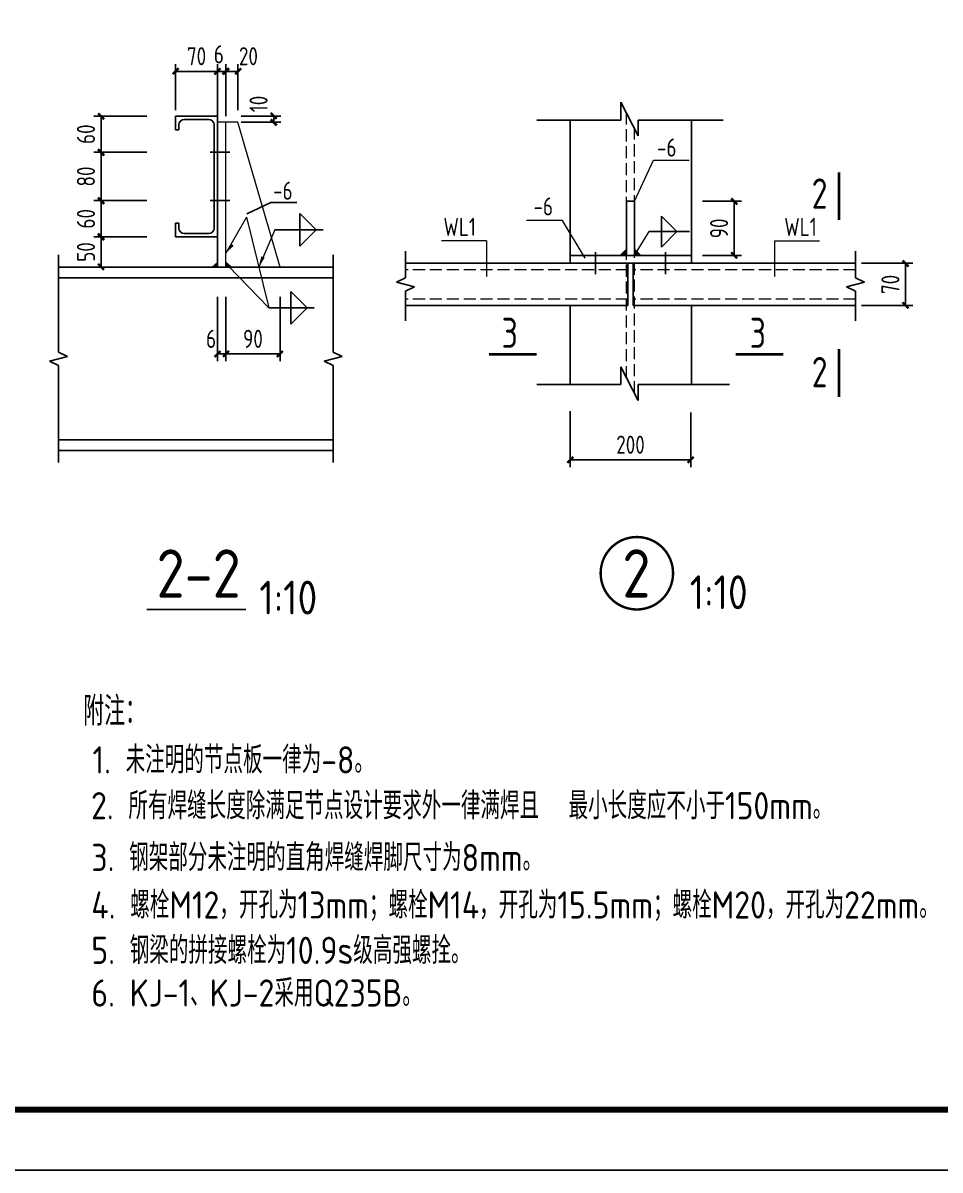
# Model space of a CAD drawing. Header units: millimetres. Extents: x 865974 to 875117, y 41124 to 44891.
# Drawn here: x 870972.3 to 871124.3, y 41123.6 to 41313.5 of the extents above; entities that cross this region are included whole.
import ezdxf

# ---------------------------------------------------------------- set-up
doc = ezdxf.new("R2010")
doc.units = ezdxf.units.MM
doc.header["$LTSCALE"] = 1000
doc.header["$MEASUREMENT"] = 0
doc.linetypes.add('3', pattern=[500, 300, -200])
doc.linetypes.add('DASH', pattern=[0.35, 0.25, -0.1])
for name, color, linetype, lineweight in [('1', 4, 'Continuous', 70), ('D3', 62, 'Continuous', 9), ('LZ', 64, 'Continuous', 9), ('数字', 3, 'Continuous', 9)]:
    doc.layers.add(name, color=color, linetype=linetype, lineweight=lineweight)
for name, color, linetype in [('616', 1, 'Continuous'), ('CON', 3, 'Continuous'), ('D1', 112, 'Continuous'), ('D2', 6, 'Continuous'), ('DIM', 7, 'Continuous'), ('PUB_DIM', 3, 'Continuous'), ('THIN', 7, 'Continuous'), ('文字', 7, 'Continuous'), ('桩', 6, 'Continuous'), ('梁虚线', 134, '3')]:
    doc.layers.add(name, color=color, linetype=linetype)
doc.styles.add('GBHZ', font='gbenor.shx', dxfattribs={"width": 0.9, "bigfont": 'gbcbig.shx'})
doc.dimstyles.new('Y10', dxfattribs={"dimscale": 0, "dimtxt": 3, "dimasz": 0.01, "dimexe": 1.2, "dimexo": 1, "dimgap": 1, "dimtad": 1, "dimdec": 0, "dimlfac": 10, "dimzin": 0, "dimdsep": 46, "dimtxsty": 'GBHZ', "dimblk1": 'DX', "dimblk2": 'DX', "dimsah": 1, "dimcen": 0.09, "dimdle": 1, "dimadec": 0, "dimazin": 0, "dimtfac": 1, "dimtdec": 0, "dimtix": 1, "dimtmove": 2, "dimatfit": 3, "dimldrblk": 'DX', "dimfxl": 0, "dimtolj": 1, "dimtzin": 0, "dimarcsym": 0})

# ---------------------------------------------------------------- blocks, each defined once
blk = doc.blocks.new('DX')
at = {"color": 0, "linetype": 'ByBlock', "const_width": 40}
blk.add_lwpolyline([(-54, -51), (46, 49)], dxfattribs=at)
blk = doc.blocks.new('*D162')
at = {"layer": 'Defpoints', "color": 0, "linetype": 'ByBlock', "transparency": 16777216}
for p in [(871005.93, 41305.51), (871004.58, 41297.05), (871005.93, 41297.1)]:
    blk.add_point(p, dxfattribs=at)
at = {"layer": 'DIM', "color": 0, "linetype": 'ByBlock', "lineweight": -2, "transparency": 16777216}
for p, q in [((871004.57, 41305.51), (871004.56, 41305.51)), ((871004.58, 41298.05), (871004.58, 41306.71)), ((871004.58, 41305.51), (871005.93, 41305.51)), ((871005.93, 41298.1), (871005.93, 41306.71)), ((871005.94, 41305.51), (871005.95, 41305.51))]:
    blk.add_line(p, q, dxfattribs=at)
at = {"layer": 'DIM', "color": 0, "linetype": 'ByBlock', "lineweight": -2, "transparency": 16777216, "xscale": 0.01, "yscale": 0.01, "zscale": 0.01}
blk.add_blockref('DX', (871004.58, 41305.51), dxfattribs=at)
at = {"layer": 'DIM', "color": 0, "linetype": 'ByBlock', "lineweight": -2, "transparency": 16777216, "xscale": 0.01, "yscale": 0.01, "zscale": 0.01, "rotation": 180}
blk.add_blockref('DX', (871005.93, 41305.51), dxfattribs=at)
at = {"layer": 'DIM', "color": 0, "linetype": 'ByBlock', "transparency": 16777216, "insert": (871004.78, 41308.33), "char_height": 3, "attachment_point": 5, "style": 'GBHZ'}
blk.add_mtext('\\A1;6', dxfattribs=at)
blk = doc.blocks.new('*D163')
at = {"layer": 'Defpoints', "color": 0, "linetype": 'ByBlock', "transparency": 16777216}
for p in [(871005.93, 41305.51), (871005.93, 41298.1), (871007.93, 41298.1)]:
    blk.add_point(p, dxfattribs=at)
at = {"layer": 'DIM', "color": 0, "linetype": 'ByBlock', "lineweight": -2, "transparency": 16777216}
for p, q in [((871005.92, 41305.51), (871005.91, 41305.51)), ((871005.93, 41299.1), (871005.93, 41306.71)), ((871007.93, 41305.51), (871005.93, 41305.51)), ((871007.93, 41299.1), (871007.93, 41306.71)), ((871007.94, 41305.51), (871007.95, 41305.51))]:
    blk.add_line(p, q, dxfattribs=at)
at = {"layer": 'DIM', "color": 0, "linetype": 'ByBlock', "lineweight": -2, "transparency": 16777216, "xscale": 0.01, "yscale": 0.01, "zscale": 0.01}
blk.add_blockref('DX', (871005.93, 41305.51), dxfattribs=at)
at = {"layer": 'DIM', "color": 0, "linetype": 'ByBlock', "lineweight": -2, "transparency": 16777216, "xscale": 0.01, "yscale": 0.01, "zscale": 0.01, "rotation": 180}
blk.add_blockref('DX', (871007.93, 41305.51), dxfattribs=at)
at = {"layer": 'DIM', "color": 0, "linetype": 'ByBlock', "transparency": 16777216, "insert": (871009.68, 41308.01), "char_height": 3, "attachment_point": 5, "style": 'GBHZ'}
blk.add_mtext('\\A1;20', dxfattribs=at)
blk = doc.blocks.new('*D164')
at = {"layer": 'Defpoints', "color": 0, "linetype": 'ByBlock', "transparency": 16777216}
for p in [(871007.46, 41298.1), (871007.46, 41297.1), (871013.86, 41297.1)]:
    blk.add_point(p, dxfattribs=at)
at = {"layer": 'DIM', "color": 0, "linetype": 'ByBlock', "lineweight": -2, "transparency": 16777216}
for p, q in [((871008.46, 41298.1), (871015.06, 41298.1)), ((871013.86, 41298.11), (871013.86, 41298.12)), ((871013.86, 41298.1), (871013.86, 41297.1)), ((871008.46, 41297.1), (871015.06, 41297.1)), ((871013.86, 41297.09), (871013.86, 41297.08))]:
    blk.add_line(p, q, dxfattribs=at)
at = {"layer": 'DIM', "color": 0, "linetype": 'ByBlock', "lineweight": -2, "transparency": 16777216, "xscale": 0.01, "yscale": 0.01, "zscale": 0.01}
for p, rotation in [((871013.86, 41298.1), 270), ((871013.86, 41297.1), 90)]:
    blk.add_blockref('DX', p, dxfattribs=dict(at, rotation=rotation))
at = {"layer": 'DIM', "color": 0, "linetype": 'ByBlock', "transparency": 16777216, "insert": (871011.36, 41300.11), "char_height": 3, "attachment_point": 5, "rotation": 90, "style": 'GBHZ'}
blk.add_mtext('\\A1;10', dxfattribs=at)
blk = doc.blocks.new('*D165')
at = {"layer": 'Defpoints', "color": 0, "linetype": 'ByBlock', "transparency": 16777216}
for p in [(871005.93, 41269.17), (871014.93, 41269.17), (871014.93, 41258.72)]:
    blk.add_point(p, dxfattribs=at)
at = {"layer": 'DIM', "color": 0, "linetype": 'ByBlock', "lineweight": -2, "transparency": 16777216}
for p, q in [((871005.93, 41268.17), (871005.93, 41257.52)), ((871014.93, 41268.17), (871014.93, 41257.52)), ((871005.94, 41258.72), (871014.92, 41258.72))]:
    blk.add_line(p, q, dxfattribs=at)
at = {"layer": 'DIM', "color": 0, "linetype": 'ByBlock', "lineweight": -2, "transparency": 16777216, "xscale": 0.01, "yscale": 0.01, "zscale": 0.01, "rotation": 180}
blk.add_blockref('DX', (871005.93, 41258.72), dxfattribs=at)
at = {"layer": 'DIM', "color": 0, "linetype": 'ByBlock', "lineweight": -2, "transparency": 16777216, "xscale": 0.01, "yscale": 0.01, "zscale": 0.01}
blk.add_blockref('DX', (871014.93, 41258.72), dxfattribs=at)
at = {"layer": 'DIM', "color": 0, "linetype": 'ByBlock', "transparency": 16777216, "insert": (871010.43, 41261.22), "char_height": 3, "attachment_point": 5, "style": 'GBHZ'}
blk.add_mtext('\\A1;90', dxfattribs=at)
blk = doc.blocks.new('*D166')
at = {"layer": 'Defpoints', "color": 0, "linetype": 'ByBlock', "transparency": 16777216}
for p in [(871004.58, 41269.17), (871005.93, 41269.17), (871005.93, 41258.72)]:
    blk.add_point(p, dxfattribs=at)
at = {"layer": 'DIM', "color": 0, "linetype": 'ByBlock', "lineweight": -2, "transparency": 16777216}
for p, q in [((871004.58, 41268.17), (871004.58, 41257.52)), ((871005.93, 41268.17), (871005.93, 41257.52)), ((871004.57, 41258.72), (871004.56, 41258.72)), ((871004.58, 41258.72), (871005.93, 41258.72)), ((871005.94, 41258.72), (871005.95, 41258.72))]:
    blk.add_line(p, q, dxfattribs=at)
at = {"layer": 'DIM', "color": 0, "linetype": 'ByBlock', "lineweight": -2, "transparency": 16777216, "xscale": 0.01, "yscale": 0.01, "zscale": 0.01}
blk.add_blockref('DX', (871004.58, 41258.72), dxfattribs=at)
at = {"layer": 'DIM', "color": 0, "linetype": 'ByBlock', "lineweight": -2, "transparency": 16777216, "xscale": 0.01, "yscale": 0.01, "zscale": 0.01, "rotation": 180}
blk.add_blockref('DX', (871005.93, 41258.72), dxfattribs=at)
at = {"layer": 'DIM', "color": 0, "linetype": 'ByBlock', "transparency": 16777216, "insert": (871003.5, 41261.22), "char_height": 3, "attachment_point": 5, "style": 'GBHZ'}
blk.add_mtext('\\A1;6', dxfattribs=at)
blk = doc.blocks.new('*D167')
at = {"layer": 'Defpoints', "color": 0, "linetype": 'ByBlock', "transparency": 16777216}
for p in [(870985.26, 41298.1), (870993.85, 41298.1), (870993.85, 41292.1)]:
    blk.add_point(p, dxfattribs=at)
at = {"layer": 'DIM', "color": 0, "linetype": 'ByBlock', "lineweight": -2, "transparency": 16777216}
for p, q in [((870992.85, 41298.1), (870984.06, 41298.1)), ((870985.26, 41292.11), (870985.26, 41298.09)), ((870992.85, 41292.1), (870984.06, 41292.1))]:
    blk.add_line(p, q, dxfattribs=at)
at = {"layer": 'DIM', "color": 0, "linetype": 'ByBlock', "lineweight": -2, "transparency": 16777216, "xscale": 0.01, "yscale": 0.01, "zscale": 0.01}
for p, rotation in [((870985.26, 41298.1), 90), ((870985.26, 41292.1), 270)]:
    blk.add_blockref('DX', p, dxfattribs=dict(at, rotation=rotation))
at = {"layer": 'DIM', "color": 0, "linetype": 'ByBlock', "transparency": 16777216, "insert": (870982.76, 41295.1), "char_height": 3, "attachment_point": 5, "rotation": 90, "style": 'GBHZ'}
blk.add_mtext('\\A1;60', dxfattribs=at)
blk = doc.blocks.new('*D168')
at = {"layer": 'Defpoints', "color": 0, "linetype": 'ByBlock', "transparency": 16777216}
for p in [(870985.26, 41292.1), (870993.85, 41292.1), (870993.85, 41284.1)]:
    blk.add_point(p, dxfattribs=at)
at = {"layer": 'DIM', "color": 0, "linetype": 'ByBlock', "lineweight": -2, "transparency": 16777216}
for p, q in [((870992.85, 41292.1), (870984.06, 41292.1)), ((870985.26, 41284.11), (870985.26, 41292.09)), ((870992.85, 41284.1), (870984.06, 41284.1))]:
    blk.add_line(p, q, dxfattribs=at)
at = {"layer": 'DIM', "color": 0, "linetype": 'ByBlock', "lineweight": -2, "transparency": 16777216, "xscale": 0.01, "yscale": 0.01, "zscale": 0.01}
for p, rotation in [((870985.26, 41292.1), 90), ((870985.26, 41284.1), 270)]:
    blk.add_blockref('DX', p, dxfattribs=dict(at, rotation=rotation))
at = {"layer": 'DIM', "color": 0, "linetype": 'ByBlock', "transparency": 16777216, "insert": (870982.76, 41288.1), "char_height": 3, "attachment_point": 5, "rotation": 90, "style": 'GBHZ'}
blk.add_mtext('\\A1;80', dxfattribs=at)
blk = doc.blocks.new('*D169')
at = {"layer": 'Defpoints', "color": 0, "linetype": 'ByBlock', "transparency": 16777216}
for p in [(870985.26, 41284.1), (870993.85, 41284.1), (870993.85, 41278.1)]:
    blk.add_point(p, dxfattribs=at)
at = {"layer": 'DIM', "color": 0, "linetype": 'ByBlock', "lineweight": -2, "transparency": 16777216}
for p, q in [((870992.85, 41284.1), (870984.06, 41284.1)), ((870985.26, 41278.11), (870985.26, 41284.09)), ((870992.85, 41278.1), (870984.06, 41278.1))]:
    blk.add_line(p, q, dxfattribs=at)
at = {"layer": 'DIM', "color": 0, "linetype": 'ByBlock', "lineweight": -2, "transparency": 16777216, "xscale": 0.01, "yscale": 0.01, "zscale": 0.01}
for p, rotation in [((870985.26, 41284.1), 90), ((870985.26, 41278.1), 270)]:
    blk.add_blockref('DX', p, dxfattribs=dict(at, rotation=rotation))
at = {"layer": 'DIM', "color": 0, "linetype": 'ByBlock', "transparency": 16777216, "insert": (870982.76, 41281.1), "char_height": 3, "attachment_point": 5, "rotation": 90, "style": 'GBHZ'}
blk.add_mtext('\\A1;60', dxfattribs=at)
blk = doc.blocks.new('*D170')
at = {"layer": 'Defpoints', "color": 0, "linetype": 'ByBlock', "transparency": 16777216}
for p in [(871004.58, 41305.51), (870997.58, 41298.1), (871004.58, 41298.1)]:
    blk.add_point(p, dxfattribs=at)
at = {"layer": 'DIM', "color": 0, "linetype": 'ByBlock', "lineweight": -2, "transparency": 16777216}
for p, q in [((870997.58, 41299.1), (870997.58, 41306.71)), ((870997.59, 41305.51), (871004.57, 41305.51)), ((871004.58, 41299.1), (871004.58, 41306.71))]:
    blk.add_line(p, q, dxfattribs=at)
at = {"layer": 'DIM', "color": 0, "linetype": 'ByBlock', "lineweight": -2, "transparency": 16777216, "xscale": 0.01, "yscale": 0.01, "zscale": 0.01, "rotation": 180}
blk.add_blockref('DX', (870997.58, 41305.51), dxfattribs=at)
at = {"layer": 'DIM', "color": 0, "linetype": 'ByBlock', "lineweight": -2, "transparency": 16777216, "xscale": 0.01, "yscale": 0.01, "zscale": 0.01}
blk.add_blockref('DX', (871004.58, 41305.51), dxfattribs=at)
at = {"layer": 'DIM', "color": 0, "linetype": 'ByBlock', "transparency": 16777216, "insert": (871001.08, 41308.01), "char_height": 3, "attachment_point": 5, "style": 'GBHZ'}
blk.add_mtext('\\A1;70', dxfattribs=at)
blk = doc.blocks.new('*D160')
at = {"layer": 'Defpoints', "color": 0, "linetype": 'ByBlock', "transparency": 16777216}
for p in [(870993.85, 41278.1), (870985.26, 41273.1), (870993.85, 41273.1)]:
    blk.add_point(p, dxfattribs=at)
at = {"layer": 'DIM', "color": 0, "linetype": 'ByBlock', "lineweight": -2, "transparency": 16777216}
for p, q in [((870992.85, 41278.1), (870984.06, 41278.1)), ((870985.26, 41278.09), (870985.26, 41273.11)), ((870992.85, 41273.1), (870984.06, 41273.1))]:
    blk.add_line(p, q, dxfattribs=at)
at = {"layer": 'DIM', "color": 0, "linetype": 'ByBlock', "lineweight": -2, "transparency": 16777216, "xscale": 0.01, "yscale": 0.01, "zscale": 0.01}
for p, rotation in [((870985.26, 41278.1), 90), ((870985.26, 41273.1), 270)]:
    blk.add_blockref('DX', p, dxfattribs=dict(at, rotation=rotation))
at = {"layer": 'DIM', "color": 0, "linetype": 'ByBlock', "transparency": 16777216, "insert": (870982.76, 41275.6), "char_height": 3, "attachment_point": 5, "rotation": 90, "style": 'GBHZ'}
blk.add_mtext('\\A1;50', dxfattribs=at)
blk = doc.blocks.new('*D103')
at = {"layer": 'Defpoints', "color": 0, "linetype": 'ByBlock', "transparency": 16777216}
for p in [(871110.26, 41273.73), (871118.54, 41273.73), (871110.26, 41266.73)]:
    blk.add_point(p, dxfattribs=at)
at = {"layer": 'DIM', "color": 0, "linetype": 'ByBlock', "lineweight": -2, "transparency": 16777216}
for p, q in [((871111.26, 41273.73), (871119.74, 41273.73)), ((871118.54, 41266.74), (871118.54, 41273.72)), ((871111.26, 41266.73), (871119.74, 41266.73))]:
    blk.add_line(p, q, dxfattribs=at)
at = {"layer": 'DIM', "color": 0, "linetype": 'ByBlock', "lineweight": -2, "transparency": 16777216, "xscale": 0.01, "yscale": 0.01, "zscale": 0.01}
for p, rotation in [((871118.54, 41273.73), 90), ((871118.54, 41266.73), 270)]:
    blk.add_blockref('DX', p, dxfattribs=dict(at, rotation=rotation))
at = {"layer": 'DIM', "color": 0, "linetype": 'ByBlock', "transparency": 16777216, "insert": (871116.04, 41270.23), "char_height": 3, "attachment_point": 5, "rotation": 90, "style": 'GBHZ'}
blk.add_mtext('\\A1;70', dxfattribs=at)
blk = doc.blocks.new('*D104')
at = {"layer": 'Defpoints', "color": 0, "linetype": 'ByBlock', "transparency": 16777216}
for p in [(871083.9, 41284.01), (871083.9, 41275.01), (871090.16, 41275.01)]:
    blk.add_point(p, dxfattribs=at)
at = {"layer": 'DIM', "color": 0, "linetype": 'ByBlock', "lineweight": -2, "transparency": 16777216}
for p, q in [((871084.9, 41284.01), (871091.36, 41284.01)), ((871090.16, 41284), (871090.16, 41275.02)), ((871084.9, 41275.01), (871091.36, 41275.01))]:
    blk.add_line(p, q, dxfattribs=at)
at = {"layer": 'DIM', "color": 0, "linetype": 'ByBlock', "lineweight": -2, "transparency": 16777216, "xscale": 0.01, "yscale": 0.01, "zscale": 0.01}
for p, rotation in [((871090.16, 41284.01), 90), ((871090.16, 41275.01), 270)]:
    blk.add_blockref('DX', p, dxfattribs=dict(at, rotation=rotation))
at = {"layer": 'DIM', "color": 0, "linetype": 'ByBlock', "transparency": 16777216, "insert": (871087.66, 41279.51), "char_height": 3, "attachment_point": 5, "rotation": 90, "style": 'GBHZ'}
blk.add_mtext('\\A1;90', dxfattribs=at)
blk = doc.blocks.new('*D105')
at = {"layer": 'Defpoints', "color": 0, "linetype": 'ByBlock', "transparency": 16777216}
for p in [(871062.98, 41250.25), (871082.98, 41250.03), (871082.98, 41241.19)]:
    blk.add_point(p, dxfattribs=at)
at = {"layer": 'DIM', "color": 0, "linetype": 'ByBlock', "lineweight": -2, "transparency": 16777216}
for p, q in [((871062.98, 41249.25), (871062.98, 41239.99)), ((871082.98, 41249.03), (871082.98, 41239.99)), ((871062.99, 41241.19), (871082.97, 41241.19))]:
    blk.add_line(p, q, dxfattribs=at)
at = {"layer": 'DIM', "color": 0, "linetype": 'ByBlock', "lineweight": -2, "transparency": 16777216, "xscale": 0.01, "yscale": 0.01, "zscale": 0.01, "rotation": 180}
blk.add_blockref('DX', (871062.98, 41241.19), dxfattribs=at)
at = {"layer": 'DIM', "color": 0, "linetype": 'ByBlock', "lineweight": -2, "transparency": 16777216, "xscale": 0.01, "yscale": 0.01, "zscale": 0.01}
blk.add_blockref('DX', (871082.98, 41241.19), dxfattribs=at)
at = {"layer": 'DIM', "color": 0, "linetype": 'ByBlock', "transparency": 16777216, "insert": (871072.98, 41243.69), "char_height": 3, "attachment_point": 5, "style": 'GBHZ'}
blk.add_mtext('\\A1;200', dxfattribs=at)

msp = doc.modelspace()

# ---------------------------------------------------------------- linework, layer by layer
msp.add_line((871607.235, 41123.604), (870766.235, 41123.604))
at = {"color": 0, "const_width": 1}
msp.add_lwpolyline([(871597.235, 41133.604), (870791.235, 41133.604), (870791.235, 41707.604), (871597.235, 41707.604)], close=True, dxfattribs=at)
at = {"linetype": 'ByBlock', "ltscale": 0.5, "const_width": 0.4}
msp.add_lwpolyline([(871068.032, 41222.415, 1), (871080.032, 41222.415, 1)], format="xyb", close=True, dxfattribs=at)
at = {"layer": '1', "color": 2, "const_width": 0.48}
for points in [[(871107.523, 41280.876), (871107.523, 41288.798)], [(871107.523, 41251.602), (871107.523, 41259.524)], [(871049.529, 41258.649), (871057.451, 41258.649)], [(871090.395, 41258.649), (871098.317, 41258.649)]]:
    msp.add_lwpolyline(points, dxfattribs=at)
at = {"layer": '616'}
msp.add_lwpolyline([(871005.93, 41275.421, 0, 0.6, 0), (871007.005, 41276.813, 0.6, 0.6, 0)], format="xyseb", dxfattribs=at)
at = {"layer": '616', "elevation": -5.16}
msp.add_lwpolyline([(871011.378, 41273.105, 0, 0.6, 0), (871012.098, 41274.771, 0.6, 0.6, 0)], format="xyseb", dxfattribs=at)
at = {"layer": 'D1', "color": 251}
for p, q in [((871071.377, 41300.384), (871074.253, 41294.835)), ((871071.377, 41297.452), (871071.377, 41300.384)), ((871057.451, 41297.452), (871071.377, 41297.452)), ((871074.253, 41297.452), (871088.36, 41297.452)), ((871074.253, 41294.835), (871074.253, 41297.452)), ((871018.171, 41281.99), (871020.876, 41279.285)), ((871018.171, 41276.581), (871018.171, 41281.99)), ((871078.105, 41281.542), (871080.674, 41278.973)), ((871078.105, 41276.403), (871078.105, 41281.542)), ((871014.047, 41279.285), (871022.052, 41279.285)), ((871018.171, 41276.581), (871020.876, 41279.285)), ((871076.075, 41278.973), (871082.756, 41278.973)), ((871078.105, 41276.403), (871080.674, 41278.973)), ((871016.706, 41269.048), (871019.411, 41266.343)), ((871016.706, 41263.639), (871016.706, 41269.048)), ((871013.065, 41266.343), (871020.587, 41266.343)), ((871016.706, 41263.639), (871019.411, 41266.343)), ((871071.377, 41253.636), (871071.377, 41256.568)), ((871071.377, 41256.568), (871074.253, 41251.019)), ((871057.451, 41253.636), (871071.377, 41253.636)), ((871074.253, 41253.636), (871089.36, 41253.636)), ((871074.253, 41251.019), (871074.253, 41253.636))]:
    msp.add_line(p, q, dxfattribs=at)
at = {"layer": 'D2'}
for p, q in [((871004.578, 41298.105), (870997.58, 41298.105)), ((870997.58, 41295.844), (870997.58, 41298.105)), ((871004.578, 41273.105), (871004.578, 41298.105)), ((870998.143, 41295.844), (870997.58, 41295.844)), ((870998.143, 41295.844), (870998.143, 41296.633)), ((871003.113, 41297.535), (870999.044, 41297.535)), ((871004.014, 41279.566), (871004.014, 41296.633)), ((871062.981, 41273.727), (871062.981, 41297.452)), ((871083.088, 41273.727), (871083.088, 41297.452)), ((871006.606, 41292.105), (871003.338, 41292.105)), ((871006.606, 41284.105), (871003.338, 41284.105)), ((871072.339, 41284.014), (871073.623, 41284.014)), ((871072.339, 41275.012), (871072.339, 41284.014)), ((871073.623, 41284.014), (871073.623, 41275.012)), ((870998.143, 41280.355), (870997.58, 41280.355)), ((870997.58, 41278.101), (870997.58, 41280.355)), ((870998.143, 41279.566), (870998.143, 41280.355)), ((871003.113, 41278.665), (870999.044, 41278.665)), ((871004.578, 41278.101), (870997.58, 41278.101)), ((871062.981, 41275.012), (871083.088, 41275.012)), ((871062.981, 41273.727), (871062.981, 41275.012)), ((871023.705, 41273.105), (870978.202, 41273.105)), ((871004.578, 41273.105), (871014.927, 41273.105)), ((871072.539, 41273.727), (871035.699, 41273.727)), ((871062.981, 41273.727), (871083.088, 41273.727)), ((871072.539, 41266.728), (871072.539, 41273.727)), ((871073.423, 41266.728), (871073.423, 41273.727)), ((871110.263, 41273.727), (871073.423, 41273.727)), ((871023.705, 41271.302), (870978.202, 41271.302)), ((871035.699, 41266.728), (871072.539, 41266.728)), ((871062.981, 41253.636), (871062.981, 41266.728)), ((871110.263, 41266.728), (871073.423, 41266.728)), ((871083.088, 41253.636), (871083.088, 41266.728)), ((871023.705, 41244.525), (870978.202, 41244.525)), ((871023.705, 41242.722), (870978.202, 41242.722))]:
    msp.add_line(p, q, dxfattribs=at)
at = {"layer": 'D2', "linetype": 'Continuous'}
for p, q in [((871067.2, 41271.907), (871067.2, 41275.547)), ((871078.762, 41271.907), (871078.762, 41275.547))]:
    msp.add_line(p, q, dxfattribs=at)
at = {"layer": 'D2'}
for centre, start, end in [((870999.044, 41296.633), 90, 180), ((871003.113, 41296.633), 0, 90), ((870999.044, 41279.566), 180, 270), ((871003.113, 41279.566), 270, 0)]:
    msp.add_arc(centre, 0.902, start, end, dxfattribs=at)
at = {"layer": 'D3'}
for p, q in [((871007.93, 41297.105), (871004.578, 41297.105)), ((871005.93, 41273.105), (871005.93, 41297.105)), ((871014.927, 41273.105), (871007.93, 41297.105)), ((871071.268, 41275.012), (871072.339, 41276.082)), ((871074.694, 41275.012), (871073.623, 41276.082)), ((871003.676, 41273.105), (871004.578, 41273.876)), ((871006.832, 41273.105), (871005.93, 41273.876))]:
    msp.add_line(p, q, dxfattribs=at)
at = {"layer": 'D3', "color": 251}
for p, q in [((871073.623, 41284.014), (871076.79, 41290.827)), ((871076.79, 41290.827), (871082.717, 41290.827)), ((871009.373, 41281.379), (871005.93, 41275.421)), ((871009.373, 41281.379), (871013.065, 41266.343)), ((871061.689, 41280.809), (871055.736, 41280.809)), ((871065.451, 41274.583), (871061.689, 41280.809)), ((871014.047, 41279.285), (871011.378, 41273.105)), ((871073.623, 41275.012), (871076.075, 41278.973)), ((871049.144, 41277.474), (871041.682, 41277.474)), ((871049.144, 41277.474), (871049.144, 41271.533)), ((871096.818, 41277.474), (871096.818, 41271.533)), ((871096.818, 41277.474), (871104.28, 41277.474)), ((871006.339, 41273.33), (871013.065, 41266.343))]:
    msp.add_line(p, q, dxfattribs=at)
at = {"layer": 'D3'}
for points in [[(871071.268, 41275.012), (871072.339, 41275.012), (871072.339, 41276.082), (871072.339, 41275.012)], [(871074.694, 41275.012), (871073.623, 41275.012), (871073.623, 41276.082), (871073.623, 41275.012)], [(871003.676, 41273.105), (871004.578, 41273.105), (871004.578, 41273.876), (871004.578, 41273.105)], [(871006.832, 41273.105), (871005.93, 41273.105), (871005.93, 41273.876), (871005.93, 41273.105)]]:
    msp.add_solid(points, dxfattribs=at)
at = {"layer": 'LZ', "color": 251, "linetype": 'DASH', "ltscale": 0.008}
for p, q in [((871072.339, 41254.713), (871072.339, 41298.529)), ((871073.623, 41252.233), (871073.623, 41296.049)), ((871072.539, 41272.656), (871035.699, 41272.656)), ((871110.263, 41272.656), (871073.423, 41272.656)), ((871072.539, 41267.799), (871035.699, 41267.799)), ((871110.263, 41267.799), (871073.423, 41267.799))]:
    msp.add_line(p, q, dxfattribs=at)
at = {"layer": 'THIN'}
for p, q in [((870978.202, 41275.105), (870978.202, 41259.038)), ((871023.705, 41275.105), (871023.705, 41259.038)), ((871035.699, 41275.727), (871035.699, 41271.347)), ((871110.263, 41275.727), (871110.263, 41271.347)), ((871035.699, 41271.347), (871034.199, 41270.597)), ((871110.263, 41271.347), (871111.763, 41270.597)), ((871034.199, 41270.597), (871037.199, 41269.847)), ((871037.199, 41269.847), (871035.699, 41269.097)), ((871111.763, 41270.597), (871108.763, 41269.847)), ((871108.763, 41269.847), (871110.263, 41269.097)), ((871035.699, 41269.097), (871035.699, 41264.228)), ((871110.263, 41269.097), (871110.263, 41264.228)), ((870979.702, 41258.288), (870976.702, 41257.538)), ((870978.202, 41259.038), (870979.702, 41258.288)), ((871025.205, 41258.288), (871022.205, 41257.538)), ((871023.705, 41259.038), (871025.205, 41258.288)), ((870976.702, 41257.538), (870978.202, 41256.788)), ((870978.202, 41256.788), (870978.202, 41240.722)), ((871022.205, 41257.538), (871023.705, 41256.788)), ((871023.705, 41256.788), (871023.705, 41240.722))]:
    msp.add_line(p, q, dxfattribs=at)
at = {"layer": '文字', "color": 6, "const_width": 0.32}
msp.add_lwpolyline([(870992.84, 41216.415), (871009.265, 41216.415)], dxfattribs=at)
at = {"layer": '桩'}
msp.add_line((871009.393, 41281.907), (871013.367, 41283.802), dxfattribs=at)
at = {"layer": '梁虚线', "color": 6, "linetype": 'ByBlock'}
msp.add_line((871013.367, 41283.802), (871017.686, 41283.802), dxfattribs=at)

# ---------------------------------------------------------------- texts
at = {"style": 'GBHZ'}
for s, height, p in [('附注：', 4.8, (870982.321, 41197.186)), ('1. 未注明的节点板一律为-8。', 4.5, (870983.852, 41189.263))]:
    msp.add_text(s, height=height, dxfattribs=at).set_placement(p)
at = {"layer": 'CON', "color": 7, "ltscale": 0.5, "style": 'GBHZ'}
for s, p in [('2. 所有焊缝长度除满足节点设计要求外一律满焊且  最小长度应不小于150mm。', (870983.606, 41181.679)), ('3. 钢架部分未注明的直角焊缝焊脚尺寸为8mm。', (870983.651, 41173.101)), ('4. 螺栓M12，开孔为13mm；螺栓M14，开孔为15.5mm；螺栓M20，开孔为22mm。', (870983.651, 41165.244)), ('5. 钢梁的拼接螺栓为10.9s级高强螺拴。', (870983.651, 41157.729)), ('6. KJ-1、KJ-2采用Q235B。', (870983.651, 41150.668))]:
    msp.add_text(s, height=4.5, dxfattribs=at).set_placement(p)
at = {"layer": 'PUB_DIM', "style": 'GBHZ', "width": 0.9}
for s, p in [('2', (871103.003, 41282.775)), ('3', (871051.621, 41259.718)), ('3', (871092.738, 41259.718)), ('2', (871103.003, 41253.212))]:
    msp.add_text(s, height=5, dxfattribs=at).set_placement(p)
at = {"layer": '数字', "style": 'GBHZ', "width": 0.9}
for s, p in [('-6', (871077.372, 41291.392)), ('-6', (871013.767, 41284.252)), ('-6', (871056.908, 41281.647)), ('WL1', (871041.986, 41278.263)), ('WL1', (871098.457, 41278.263))]:
    msp.add_text(s, height=3, dxfattribs=at).set_placement(p)
at = {"layer": '文字', "color": 6, "style": 'GBHZ'}
for s, height, p in [('2-2', 8, (870994.447, 41218.366)), ('2', 8, (871071.637, 41218.382)), ('1:10', 5.6, (871082.799, 41216.463, -0.009)), ('1:10', 5.6, (871011.492, 41215.581))]:
    msp.add_text(s, height=height, dxfattribs=at).set_placement(p)

# ---------------------------------------------------------------- dimensions: what is measured, and where the dimension line sits
at = {"layer": 'DIM', "linetype": 'ByBlock'}
for base, p1, p2, picture, middle in [((871004.578, 41305.505), (870997.58, 41298.105), (871004.578, 41298.105), '*D170', (871001.079, 41308.005)), ((871014.927, 41258.719), (871005.93, 41269.173), (871014.927, 41269.173), '*D165', (871010.428, 41261.219)), ((871082.981, 41241.194), (871062.981, 41250.247), (871082.981, 41250.033), '*D105', (871072.981, 41243.694))]:
    dim = msp.add_linear_dim(base=base, p1=p1, p2=p2, dimstyle='Y10', override={"dimscale": 1}, dxfattribs=at)
    dim.commit()
    dim.dimension.update_dxf_attribs({"geometry": picture, "text_midpoint": middle})
for base, p1, p2, picture, middle in [((871005.93, 41305.505), (871004.578, 41297.051), (871005.93, 41297.105), '*D162', (871004.782, 41308.327)), ((871005.93, 41258.719), (871004.578, 41269.173), (871005.93, 41269.173), '*D166', (871003.497, 41261.219))]:
    dim = msp.add_linear_dim(base=base, p1=p1, p2=p2, text='6', dimstyle='Y10', override={"dimscale": 1}, dxfattribs=at)
    dim.commit()
    dim.dimension.update_dxf_attribs({"geometry": picture, "text_midpoint": middle, "dimtype": 160})
for base, p1, p2, angle, picture, middle in [((871005.93, 41305.505), (871007.93, 41298.105), (871005.93, 41298.105), 180, '*D163', (871009.684, 41308.005)), ((871013.857, 41297.105), (871007.458, 41298.105), (871007.458, 41297.105), 90, '*D164', (871011.357, 41300.11))]:
    dim = msp.add_linear_dim(base=base, p1=p1, p2=p2, angle=angle, dimstyle='Y10', override={"dimscale": 1}, dxfattribs=at)
    dim.commit()
    dim.dimension.update_dxf_attribs({"geometry": picture, "text_midpoint": middle, "dimtype": 160})
for base, p1, p2, angle, picture, middle in [((870985.261, 41298.105), (870993.854, 41292.105), (870993.854, 41298.105), 90, '*D167', (870982.761, 41295.105)), ((870985.261, 41292.105), (870993.854, 41284.105), (870993.854, 41292.105), 90, '*D168', (870982.761, 41288.105)), ((870985.261, 41284.105), (870993.854, 41278.105), (870993.854, 41284.105), 90, '*D169', (870982.761, 41281.105)), ((871090.159, 41275.012), (871083.902, 41284.014), (871083.902, 41275.012), 90, '*D104', (871087.659, 41279.513)), ((870985.261, 41273.105), (870993.854, 41278.105), (870993.854, 41273.105), 270, '*D160', (870982.761, 41275.605)), ((871118.538, 41273.727), (871110.263, 41266.728), (871110.263, 41273.727), 90, '*D103', (871116.038, 41270.228))]:
    dim = msp.add_linear_dim(base=base, p1=p1, p2=p2, angle=angle, dimstyle='Y10', override={"dimscale": 1}, dxfattribs=at)
    dim.commit()
    dim.dimension.update_dxf_attribs({"geometry": picture, "text_midpoint": middle})

doc.saveas('drawing.dxf')
